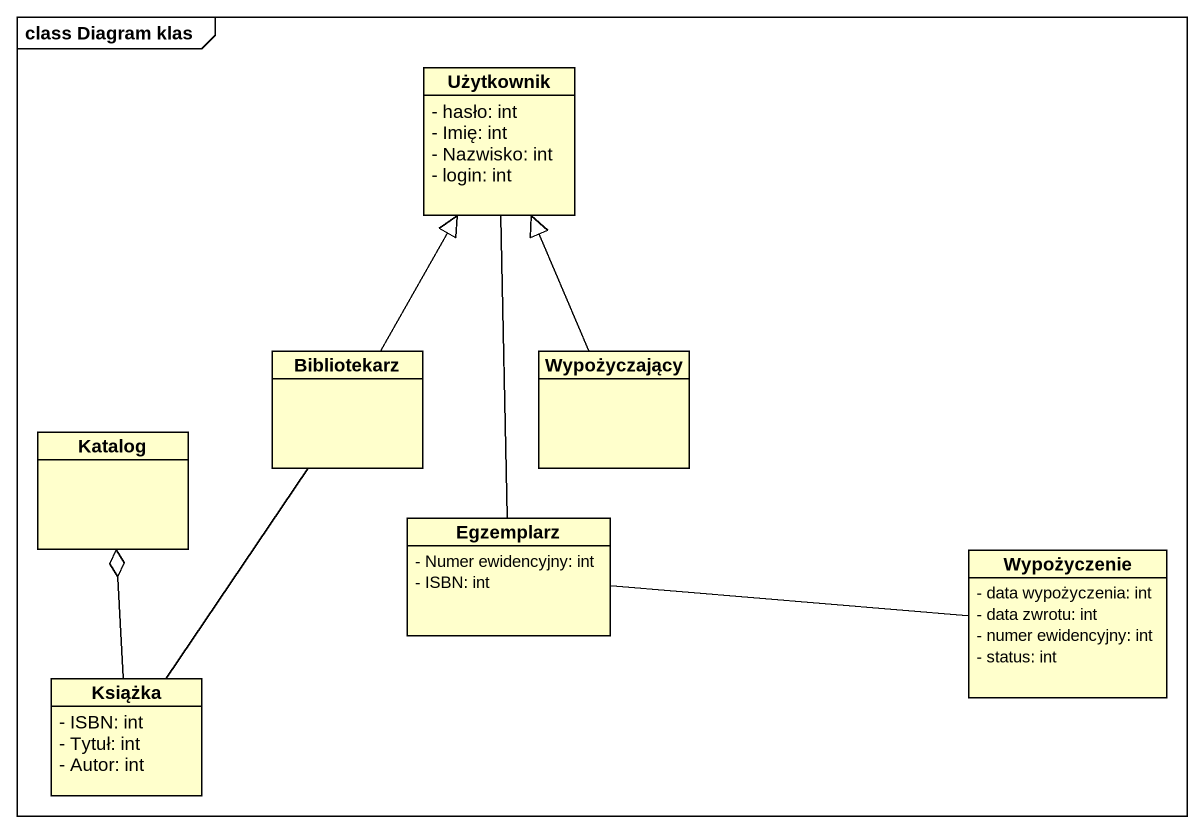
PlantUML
@startuml
mainframe class Diagram klas
hide circle
hide empty members
skinparam classAttributeIconSize 0
class Użytkownik {
  - hasło: int
  - Imię: int
  - Nazwisko: int
  - login: int
}
class Bibliotekarz
class Wypożyczający
class Katalog
class Egzemplarz {
  - Numer ewidencyjny: int
  - ISBN: int
}
class Wypożyczenie {
  - data wypożyczenia: int
  - data zwrotu: int
  - numer ewidencyjny: int
  - status: int
}
class Książka {
  - ISBN: int
  - Tytuł: int
  - Autor: int
}
Bibliotekarz -up-|> Użytkownik
Bibliotekarz -- Książka
Wypożyczający -up-|> Użytkownik
Egzemplarz -up- Użytkownik
Wypożyczenie -left- Egzemplarz
Książka -up-o Katalog
@enduml
